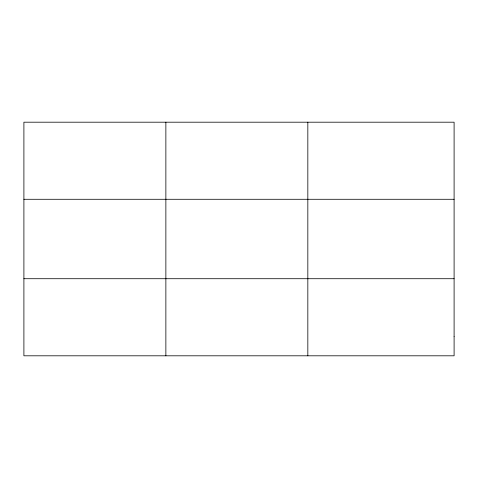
<?xml version="1.0" encoding="UTF-8"?>
<svg xmlns="http://www.w3.org/2000/svg" width="478" height="478" viewBox="0 0 478 478"><rect width="100%" height="100%" fill="white"/><g stroke="black" fill="none" stroke-linecap="round" stroke-linejoin="round"><path stroke-width="0.72" d="M165.866 122.195L165.866 355.805M307.832 122.195L307.832 355.805M23.9 199.284L454.1 199.284M23.9 278.716L454.1 278.716M454.1 336.536L454.1 355.805L23.9 355.805L23.9 122.195L454.1 122.195L454.1 336.536"/></g></svg>
